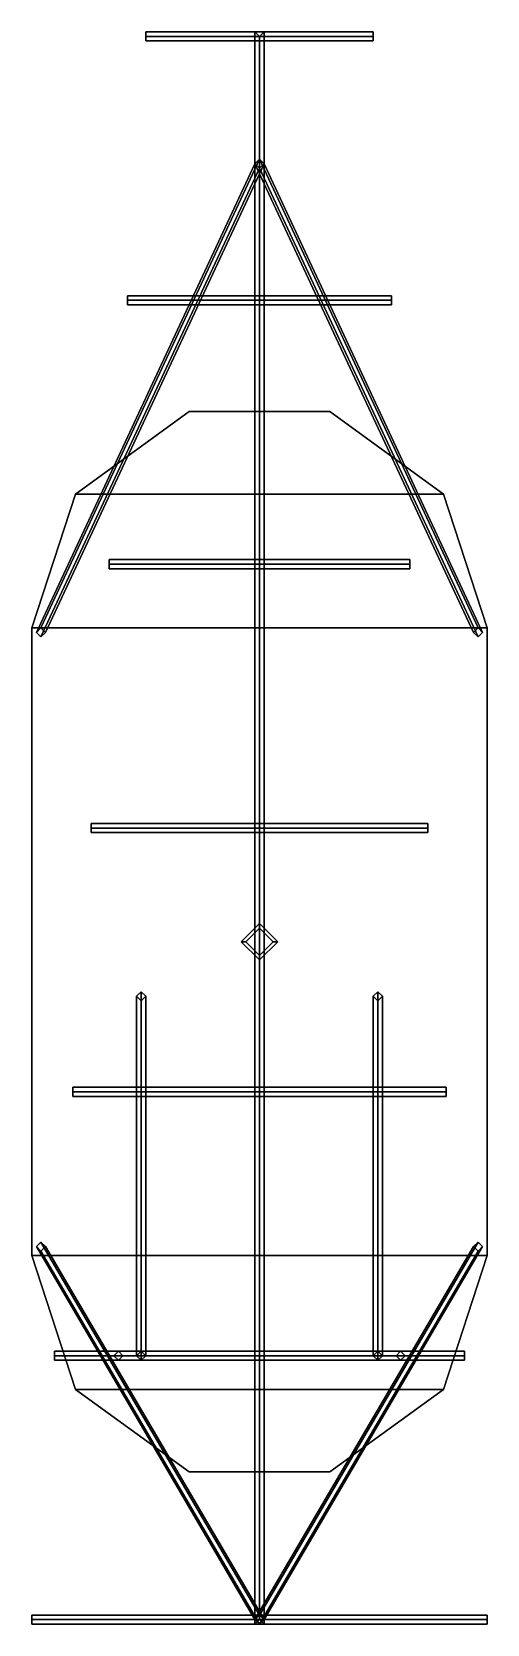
# Model space of a CAD drawing. Extents: x -0.5 to 0.5, y -3.33 to 0.17.
import ezdxf

# ---------------------------------------------------------------- set-up
doc = ezdxf.new("R2010")
doc.units = 0
doc.layers.add('TURRET', color=3, linetype='CONTINUOUS')

msp = doc.modelspace()

# ---------------------------------------------------------------- linework, layer by layer
at = {"layer": 'TURRET'}
for points in [[(0.25, 0.16, 5.99), (0.25, 0.17, 5.98), (-0.25, 0.17, 5.98), (-0.25, 0.16, 5.99)], [(0.25, 0.17, 5.98), (0.25, 0.16, 5.97), (-0.25, 0.16, 5.97), (-0.25, 0.17, 5.98)], [(-0.25, 0.16, 5.97), (-0.25, 0.15, 5.98), (-0.25, 0.16, 5.99), (-0.25, 0.17, 5.98)], [(0.25, 0.15, 5.98), (0.25, 0.16, 5.99), (-0.25, 0.16, 5.99), (-0.25, 0.15, 5.98)], [(0.25, 0.16, 5.97), (0.25, 0.15, 5.98), (-0.25, 0.15, 5.98), (-0.25, 0.16, 5.97)], [(0, 0.16, 5.99), (-0.01, 0.17, 5.98), (-0.01, -3.33, 5.98), (0, -3.32, 5.99)], [(-0.01, 0.17, 5.98), (0, 0.16, 5.97), (0, -3.32, 5.97), (-0.01, -3.33, 5.98)], [(0.01, 0.17, 5.98), (0, 0.16, 5.99), (0, -3.32, 5.99), (0.01, -3.33, 5.98)], [(0, 0.16, 5.97), (0.01, 0.17, 5.98), (0.01, -3.33, 5.98), (0, -3.32, 5.97)], [(0.25, 0.16, 5.97), (0.25, 0.15, 5.98), (0.25, 0.16, 5.99), (0.25, 0.17, 5.98)], [(-0.48, -1.14, 2.7), (-0.49, -1.15, 2.7), (-0.01, -0.12, 5.98), (0, -0.11, 5.98)], [(-0.49, -1.15, 2.7), (-0.48, -1.16, 2.7), (0, -0.13, 5.98), (-0.01, -0.12, 5.98)], [(-0.47, -1.15, 2.7), (-0.48, -1.14, 2.7), (0, -0.11, 5.98), (0.01, -0.12, 5.98)], [(-0.48, -1.16, 2.7), (-0.47, -1.15, 2.7), (0.01, -0.12, 5.98), (0, -0.13, 5.98)], [(0.48, -1.14, 2.7), (0.47, -1.15, 2.7), (-0.01, -0.12, 5.98), (0, -0.11, 5.98)], [(0.47, -1.15, 2.7), (0.48, -1.16, 2.7), (0, -0.13, 5.98), (-0.01, -0.12, 5.98)], [(0.49, -1.15, 2.7), (0.48, -1.14, 2.7), (0, -0.11, 5.98), (0.01, -0.12, 5.98)], [(0.48, -1.16, 2.7), (0.49, -1.15, 2.7), (0.01, -0.12, 5.98), (0, -0.13, 5.98)], [(0.29, -0.42, 5.99), (0.29, -0.41, 5.98), (-0.29, -0.41, 5.98), (-0.29, -0.42, 5.99)], [(0.29, -0.41, 5.98), (0.29, -0.42, 5.97), (-0.29, -0.42, 5.97), (-0.29, -0.41, 5.98)], [(-0.29, -0.42, 5.97), (-0.29, -0.43, 5.98), (-0.29, -0.42, 5.99), (-0.29, -0.41, 5.98)], [(0.29, -0.43, 5.98), (0.29, -0.42, 5.99), (-0.29, -0.42, 5.99), (-0.29, -0.43, 5.98)], [(0.29, -0.42, 5.97), (0.29, -0.43, 5.98), (-0.29, -0.43, 5.98), (-0.29, -0.42, 5.97)], [(0.29, -0.42, 5.97), (0.29, -0.43, 5.98), (0.29, -0.42, 5.99), (0.29, -0.41, 5.98)], [(-0.1545, -0.6645, 1.02), (-0.4045, -0.8461, 1.02), (-0.4045, -0.8461, 2.7), (-0.1545, -0.6645, 2.7)], [(-0.1545, -0.6645, 2.7), (-0.4045, -0.8461, 2.7), (0.4045, -0.8461, 2.7), (0.1545, -0.6645, 2.7)], [(0.1545, -0.6645, 1.02), (0.4045, -0.8461, 1.02), (-0.4045, -0.8461, 1.02), (-0.1545, -0.6645, 1.02)], [(0.1545, -0.6645, 1.02), (-0.1545, -0.6645, 1.02), (-0.1545, -0.6645, 2.7), (0.1545, -0.6645, 2.7)], [(0.4045, -0.8461, 1.02), (0.1545, -0.6645, 1.02), (0.1545, -0.6645, 2.7), (0.4045, -0.8461, 2.7)], [(-0.4045, -0.8461, 1.02), (-0.5, -1.14, 1.02), (-0.5, -1.14, 2.7), (-0.4045, -0.8461, 2.7)], [(-0.4045, -0.8461, 2.7), (-0.5, -1.14, 2.7), (0.5, -1.14, 2.7), (0.4045, -0.8461, 2.7)], [(0.4045, -0.8461, 1.02), (0.5, -1.14, 1.02), (-0.5, -1.14, 1.02), (-0.4045, -0.8461, 1.02)], [(0.5, -1.14, 1.02), (0.4045, -0.8461, 1.02), (0.4045, -0.8461, 2.7), (0.5, -1.14, 2.7)], [(0.33, -1, 5.99), (0.33, -0.99, 5.98), (-0.33, -0.99, 5.98), (-0.33, -1, 5.99)], [(0.33, -0.99, 5.98), (0.33, -1, 5.97), (-0.33, -1, 5.97), (-0.33, -0.99, 5.98)], [(-0.33, -1, 5.97), (-0.33, -1.01, 5.98), (-0.33, -1, 5.99), (-0.33, -0.99, 5.98)], [(0.33, -1.01, 5.98), (0.33, -1, 5.99), (-0.33, -1, 5.99), (-0.33, -1.01, 5.98)], [(0.33, -1, 5.97), (0.33, -1.01, 5.98), (-0.33, -1.01, 5.98), (-0.33, -1, 5.97)], [(0.33, -1, 5.97), (0.33, -1.01, 5.98), (0.33, -1, 5.99), (0.33, -0.99, 5.98)], [(-0.5, -1.14, 1.02), (-0.5, -2.52, 1.02), (-0.5, -2.52, 2.7), (-0.5, -1.14, 2.7)], [(-0.5, -1.14, 2.7), (-0.5, -2.52, 2.7), (0.5, -2.52, 2.7), (0.5, -1.14, 2.7)], [(0.5, -1.14, 1.02), (0.5, -2.52, 1.02), (-0.5, -2.52, 1.02), (-0.5, -1.14, 1.02)], [(0.5, -2.52, 2.7), (0.5, -2.52, 1.02), (0.5, -1.14, 1.02), (0.5, -1.14, 2.7)], [(0.37, -1.58, 5.99), (0.37, -1.57, 5.98), (-0.37, -1.57, 5.98), (-0.37, -1.58, 5.99)], [(0.37, -1.57, 5.98), (0.37, -1.58, 5.97), (-0.37, -1.58, 5.97), (-0.37, -1.57, 5.98)], [(-0.37, -1.58, 5.97), (-0.37, -1.59, 5.98), (-0.37, -1.58, 5.99), (-0.37, -1.57, 5.98)], [(0.37, -1.58, 5.97), (0.37, -1.59, 5.98), (0.37, -1.58, 5.99), (0.37, -1.57, 5.98)], [(0.37, -1.59, 5.98), (0.37, -1.58, 5.99), (-0.37, -1.58, 5.99), (-0.37, -1.59, 5.98)], [(0.37, -1.58, 5.97), (0.37, -1.59, 5.98), (-0.37, -1.59, 5.98), (-0.37, -1.58, 5.97)], [(0, -1.79, 2.7), (-0.04, -1.83, 2.7), (-0.03, -1.83, 6), (0, -1.8, 6)], [(-0.03, -1.83, 6), (0, -1.86, 6), (0.03, -1.83, 6), (0, -1.8, 6)], [(0.04, -1.83, 2.7), (0, -1.79, 2.7), (0, -1.8, 6), (0.03, -1.83, 6)], [(-0.04, -1.83, 2.7), (0, -1.87, 2.7), (0, -1.86, 6), (-0.03, -1.83, 6)], [(0, -1.87, 2.7), (0.04, -1.83, 2.7), (0.03, -1.83, 6), (0, -1.86, 6)], [(-0.26, -1.94, 2.7), (-0.27, -1.95, 2.7), (-0.27, -2.74, 5.68), (-0.26, -2.73, 5.69)], [(-0.27, -1.95, 2.7), (-0.26, -1.96, 2.7), (-0.26, -2.75, 5.69), (-0.27, -2.74, 5.68)], [(-0.25, -1.95, 2.7), (-0.26, -1.94, 2.7), (-0.26, -2.73, 5.69), (-0.25, -2.74, 5.68)], [(-0.26, -1.96, 2.7), (-0.25, -1.95, 2.7), (-0.25, -2.74, 5.68), (-0.26, -2.75, 5.69)], [(0.26, -1.94, 2.7), (0.25, -1.95, 2.7), (0.25, -2.74, 5.68), (0.26, -2.73, 5.69)], [(0.25, -1.95, 2.7), (0.26, -1.96, 2.7), (0.26, -2.75, 5.69), (0.25, -2.74, 5.68)], [(0.27, -1.95, 2.7), (0.26, -1.94, 2.7), (0.26, -2.73, 5.69), (0.27, -2.74, 5.68)], [(0.26, -1.96, 2.7), (0.27, -1.95, 2.7), (0.27, -2.74, 5.68), (0.26, -2.75, 5.69)], [(0.41, -2.16, 5.99), (0.41, -2.15, 5.98), (-0.41, -2.15, 5.98), (-0.41, -2.16, 5.99)], [(0.41, -2.15, 5.98), (0.41, -2.16, 5.97), (-0.41, -2.16, 5.97), (-0.41, -2.15, 5.98)], [(-0.41, -2.16, 5.97), (-0.41, -2.17, 5.98), (-0.41, -2.16, 5.99), (-0.41, -2.15, 5.98)], [(0.41, -2.17, 5.98), (0.41, -2.16, 5.99), (-0.41, -2.16, 5.99), (-0.41, -2.17, 5.98)], [(0.41, -2.16, 5.97), (0.41, -2.17, 5.98), (-0.41, -2.17, 5.98), (-0.41, -2.16, 5.97)], [(0.41, -2.16, 5.97), (0.41, -2.17, 5.98), (0.41, -2.16, 5.99), (0.41, -2.15, 5.98)], [(-0.5, -2.52, 1.02), (-0.4045, -2.8139, 1.02), (-0.4045, -2.8139, 2.7), (-0.5, -2.52, 2.7)], [(-0.5, -2.52, 2.7), (-0.4045, -2.8139, 2.7), (0.4045, -2.8139, 2.7), (0.5, -2.52, 2.7)], [(0.5, -2.52, 1.02), (0.4045, -2.8139, 1.02), (-0.4045, -2.8139, 1.02), (-0.5, -2.52, 1.02)], [(-0.48, -2.49, 2.7), (-0.49, -2.5, 2.7), (-0.01, -3.32, 5.98), (0, -3.31, 5.98)], [(-0.49, -2.5, 2.7), (-0.48, -2.51, 2.7), (0, -3.33, 5.98), (-0.01, -3.32, 5.98)], [(-0.47, -2.5, 2.7), (-0.48, -2.49, 2.7), (0, -3.31, 5.98), (0.01, -3.32, 5.98)], [(-0.48, -2.51, 2.7), (-0.47, -2.5, 2.7), (0.01, -3.32, 5.98), (0, -3.33, 5.98)], [(0.48, -2.49, 2.7), (0.47, -2.5, 2.7), (-0.01, -3.32, 5.98), (0, -3.31, 5.98)], [(0.47, -2.5, 2.7), (0.48, -2.51, 2.7), (0, -3.33, 5.98), (-0.01, -3.32, 5.98)], [(0.49, -2.5, 2.7), (0.48, -2.49, 2.7), (0, -3.31, 5.98), (0.01, -3.32, 5.98)], [(0.48, -2.51, 2.7), (0.49, -2.5, 2.7), (0.01, -3.32, 5.98), (0, -3.33, 5.98)], [(0.4045, -2.8139, 1.02), (0.5, -2.52, 1.02), (0.5, -2.52, 2.7), (0.4045, -2.8139, 2.7)], [(0.45, -2.74, 5.99), (0.45, -2.73, 5.98), (-0.45, -2.73, 5.98), (-0.45, -2.74, 5.99)], [(0.45, -2.73, 5.98), (0.45, -2.74, 5.97), (-0.45, -2.74, 5.97), (-0.45, -2.73, 5.98)], [(-0.45, -2.74, 5.97), (-0.45, -2.75, 5.98), (-0.45, -2.74, 5.99), (-0.45, -2.73, 5.98)], [(-0.26, -2.73, 5.69), (-0.27, -2.74, 5.68), (-0.32, -2.74, 5.98), (-0.31, -2.73, 5.98)], [(-0.25, -2.74, 5.7), (-0.26, -2.73, 5.69), (-0.31, -2.73, 5.98), (-0.3, -2.74, 5.98)], [(0.26, -2.73, 5.69), (0.27, -2.74, 5.68), (-0.27, -2.74, 5.68), (-0.26, -2.73, 5.69)], [(0.25, -2.74, 5.7), (0.26, -2.73, 5.69), (-0.26, -2.73, 5.69), (-0.25, -2.74, 5.7)], [(0.26, -2.73, 5.69), (0.25, -2.74, 5.7), (0.3, -2.74, 5.98), (0.31, -2.73, 5.98)], [(0.27, -2.74, 5.68), (0.26, -2.73, 5.69), (0.31, -2.73, 5.98), (0.32, -2.74, 5.98)], [(0.45, -2.74, 5.97), (0.45, -2.75, 5.98), (0.45, -2.74, 5.99), (0.45, -2.73, 5.98)], [(0.45, -2.75, 5.98), (0.45, -2.74, 5.99), (-0.45, -2.74, 5.99), (-0.45, -2.75, 5.98)], [(0.45, -2.74, 5.97), (0.45, -2.75, 5.98), (-0.45, -2.75, 5.98), (-0.45, -2.74, 5.97)], [(-0.27, -2.74, 5.68), (-0.26, -2.75, 5.69), (-0.31, -2.75, 5.98), (-0.32, -2.74, 5.98)], [(-0.26, -2.75, 5.69), (-0.25, -2.74, 5.7), (-0.3, -2.74, 5.98), (-0.31, -2.75, 5.98)], [(0.27, -2.74, 5.68), (0.26, -2.75, 5.69), (-0.26, -2.75, 5.69), (-0.27, -2.74, 5.68)], [(0.26, -2.75, 5.69), (0.25, -2.74, 5.7), (-0.25, -2.74, 5.7), (-0.26, -2.75, 5.69)], [(0.25, -2.74, 5.7), (0.26, -2.75, 5.69), (0.31, -2.75, 5.98), (0.3, -2.74, 5.98)], [(0.26, -2.75, 5.69), (0.27, -2.74, 5.68), (0.32, -2.74, 5.98), (0.31, -2.75, 5.98)], [(-0.4045, -2.8139, 1.02), (-0.1545, -2.9955, 1.02), (-0.1545, -2.9955, 2.7), (-0.4045, -2.8139, 2.7)], [(-0.4045, -2.8139, 2.7), (-0.1545, -2.9955, 2.7), (0.1545, -2.9955, 2.7), (0.4045, -2.8139, 2.7)], [(0.4045, -2.8139, 1.02), (0.1545, -2.9955, 1.02), (-0.1545, -2.9955, 1.02), (-0.4045, -2.8139, 1.02)], [(0.1545, -2.9955, 1.02), (0.4045, -2.8139, 1.02), (0.4045, -2.8139, 2.7), (0.1545, -2.9955, 2.7)], [(-0.1545, -2.9955, 1.02), (0.1545, -2.9955, 1.02), (0.1545, -2.9955, 2.7), (-0.1545, -2.9955, 2.7)], [(0.5, -3.32, 5.99), (0.5, -3.31, 5.98), (-0.5, -3.31, 5.98), (-0.5, -3.32, 5.99)], [(0.5, -3.31, 5.98), (0.5, -3.32, 5.97), (-0.5, -3.32, 5.97), (-0.5, -3.31, 5.98)], [(-0.5, -3.32, 5.97), (-0.5, -3.33, 5.98), (-0.5, -3.32, 5.99), (-0.5, -3.31, 5.98)], [(0.5, -3.33, 5.98), (0.5, -3.32, 5.99), (-0.5, -3.32, 5.99), (-0.5, -3.33, 5.98)], [(0.5, -3.32, 5.97), (0.5, -3.33, 5.98), (-0.5, -3.33, 5.98), (-0.5, -3.32, 5.97)], [(0.5, -3.32, 5.97), (0.5, -3.33, 5.98), (0.5, -3.32, 5.99), (0.5, -3.31, 5.98)]]:
    msp.add_3dface(points, dxfattribs=at)

doc.saveas('drawing.dxf')
